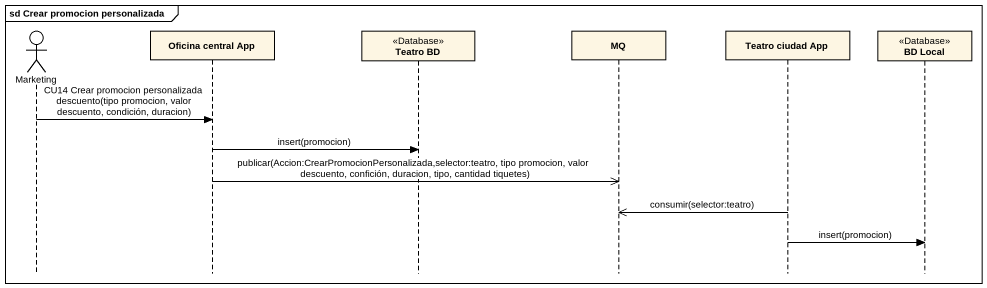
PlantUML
@startuml
mainframe sd Crear promocion personalizada
hide footbox
actor Marketing
participant "Oficina central App" as Oficina_central_App
participant "Teatro BD" as Teatro_BD <<Database>>
participant MQ
participant "Teatro ciudad App" as Teatro_ciudad_App
participant "BD Local" as BD_Local <<Database>>

Marketing -> Oficina_central_App : CU14 Crear promocion personalizada descuento(tipo promocion, valor descuento, condición, duracion)
Oficina_central_App -> Teatro_BD : insert(promocion)
Oficina_central_App ->> MQ : publicar(Accion:CrearPromocionPersonalizada,selector:teatro, tipo promocion, valor descuento, confición, duracion, tipo, cantidad tiquetes)
Teatro_ciudad_App ->> MQ : consumir(selector:teatro)
Teatro_ciudad_App -> BD_Local : insert(promocion)
@enduml
